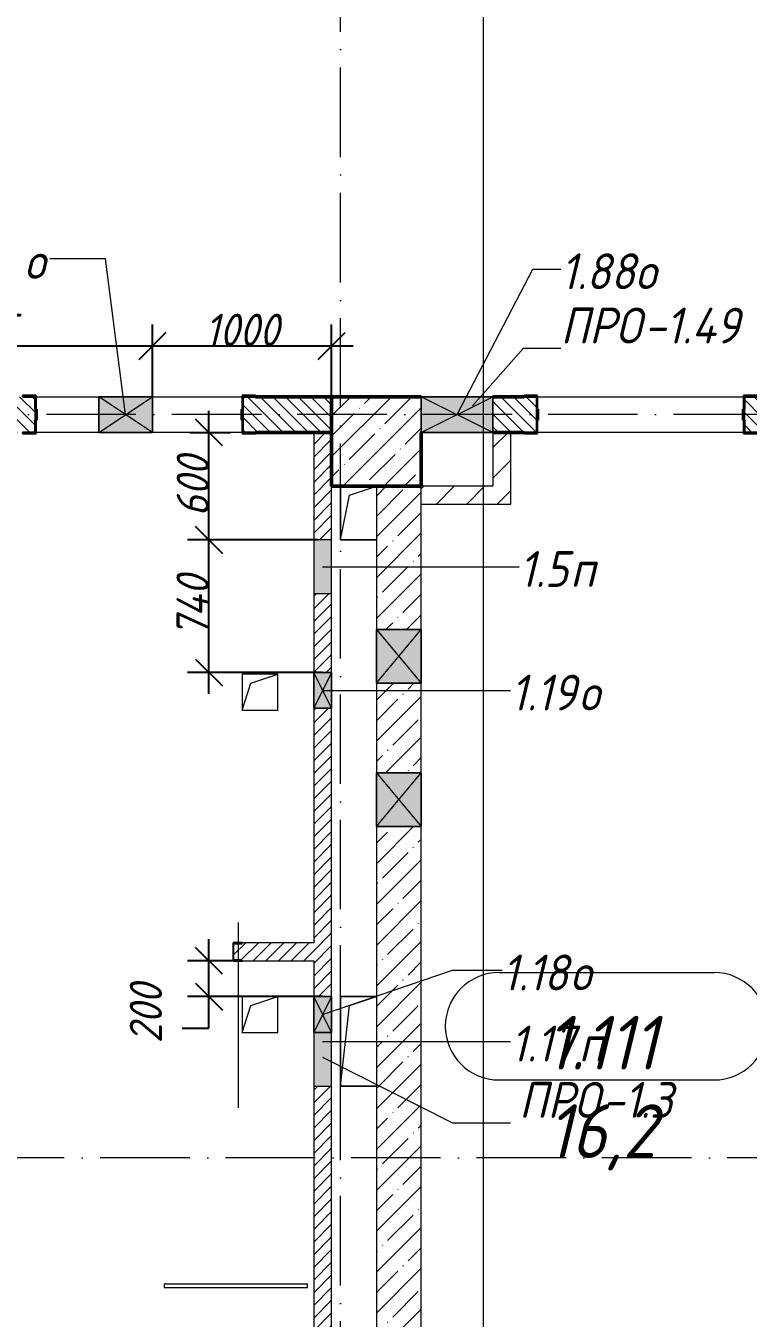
# Model space of a CAD drawing. Header units: millimetres. Extents: x -12989 to 629078, y -109036 to 555275.
# Drawn here: x 525707 to 529738, y 266827 to 274043 of the extents above; entities that cross this region are included whole.
import ezdxf

# ---------------------------------------------------------------- set-up
doc = ezdxf.new("R2010")
doc.units = ezdxf.units.MM
doc.linetypes.add('200_ШТРИХ_ш1п0_6_', pattern=[160, 100, -60])
doc.linetypes.add('50_200_ШТРИХ_1Т_ш5_п1_п1_', pattern=[700, 500, -100, 0, -100])
for name, color, linetype, lineweight in [('A-____-____-DIMS', 7, 'Continuous', 9), ('A-DETL-GENF-OTLN', 7, 'Continuous', 9), ('A-FLOR-____-OTLN', 7, 'Continuous', 9), ('A-GENM-____-IDEN', 7, 'Continuous', 9), ('A-GENM-____-MCUT', 7, 'Continuous', 25), ('A-GENM-____-OTLN', 7, 'Continuous', 9), ('A-GENM-____-OTLN-1', 7, 'Continuous', 25), ('A-GLAZ-____-IDEN', 7, 'Continuous', 9), ('A-GLAZ-____-OTLN', 7, 'Continuous', 9), ('A-WALL-____-MCUT-1', 7, 'Continuous', 9), ('A-WALL-____-MCUT-2', 7, 'Continuous', 50), ('A-WALL-____-PATT-1', 7, 'Continuous', 9), ('A-WALL-FNSH-MCUT-1', 7, 'Continuous', 9), ('I-WALL-____-OTLN', 7, 'Continuous', 9), ('S-COLS-____-MCUT', 7, 'Continuous', 50), ('S-COLS-____-OTLN', 7, 'Continuous', 9), ('S-GRID-____-OTLN-1', 7, '50_200_ШТРИХ_1Т_ш5_п1_п1_', 9)]:
    doc.layers.add(name, color=color, linetype=linetype, lineweight=lineweight)
for name, color, linetype, lineweight, true_color in [('A-AREA-IDEN-1', 7, 'Continuous', 9, 0xaaaaaa), ('A-DETL-GENF-OTLN-4', 9, '200_ШТРИХ_ш1п0_6_', 9, 0x808080), ('A-DETL-GENF-OTLN-5', 7, 'Continuous', 5, 0xc0c0c0), ('A-GLAZ-____-OTLN-1', 7, 'Continuous', 9, 0xc0c0c0), ('G-____-____-SYMB-1', 9, 'Continuous', 9, 0x808080)]:
    doc.layers.add(name, color=color, linetype=linetype, lineweight=lineweight, true_color=true_color)
doc.styles.add('ISOCPEUR_I', font='isocpeui.ttf', dxfattribs={"width": 0.9, "height": 2.5})
doc.styles.add('ISOCPEUR_I_10', font='isocpeui.ttf', dxfattribs={"width": 0.9, "height": 180})
doc.styles.add('ISOCPEUR_I_9', font='isocpeui.ttf', dxfattribs={"width": 0.9, "height": 250})
doc.dimstyles.new('ISO-1_8_0_9К_СРЕДНИЙ_Кладочные_3', dxfattribs={"dimscale": 304.8, "dimtxt": 179.276612, "dimasz": 0.492126, "dimexe": 0.393701, "dimexo": 0, "dimgap": 0, "dimtad": 1, "dimdec": 3, "dimrnd": 0.001, "dimdsep": 46, "dimtxsty": 'ISOCPEUR_I_10', "dimblk1": 'OBLIQUE', "dimblk2": 'OBLIQUE', "dimsah": 1, "dimcen": 0.09, "dimdle": 0.393701, "dimazin": 0, "dimtfac": 1, "dimtdec": 4, "dimtix": 1, "dimtmove": 0, "dimatfit": 3, "dimfxl": 1, "dimtvp": 1, "dimtolj": 1, "dimtzin": 0, "dimarcsym": 2})
doc.dimstyles.new('ISO-1_8_0_9К_СРЕДНИЙ_Кладочные_4', dxfattribs={"dimscale": 304.8, "dimtxt": 179.276612, "dimasz": 0.492126, "dimexe": 0.393701, "dimexo": 0, "dimgap": 0, "dimtad": 1, "dimdec": 3, "dimrnd": 0.001, "dimdsep": 46, "dimtxsty": 'ISOCPEUR_I_10', "dimblk1": 'OBLIQUE', "dimblk2": 'OBLIQUE', "dimsah": 1, "dimcen": 0.09, "dimdle": 0.393701, "dimazin": 0, "dimtfac": 1, "dimtdec": 4, "dimtix": 1, "dimtmove": 1, "dimatfit": 3, "dimfxl": 1, "dimtvp": 1, "dimtolj": 1, "dimtzin": 0, "dimarcsym": 2})
pattern_1 = [(45, (513013.31, 265891.49), (-35.35534, 35.35534), [])]
pattern_2 = [(135, (513013.31, 265891.49), (-35.35534, -35.35534), [])]
pattern_3 = [(45, (513013.31, 265891.49), (-84.8528, 84.8528), [])]

# ---------------------------------------------------------------- blocks, each defined once
blk = doc.blocks.new('BSC_Колонна _Прямоугольная - 500х500-V70-АР1_План отверстий 1 этажа в осях 1-64_А-ГГ')
at = {"layer": 'S-COLS-____-OTLN'}
h = blk.add_hatch(dxfattribs=at)
h.set_pattern_fill('FP_102', color=256, style=0, pattern_type=2)
h.set_pattern_definition([(45, (-14650, -5831.04), (-114.0493, 114.0493), []), (45, (-14535.95, -5831.04), (-114.0493, 114.0493), [201.612, -40.322, 3.353, -36.97])])
h.paths.add_polyline_path([(-250, -250), (250, -250), (250, 250), (-250, 250), (-250, 50)], flags=0)
at = {"layer": 'S-COLS-____-MCUT'}
for p, q in [((250, 250), (-250, 250)), ((-250, 250), (-250, -250)), ((250, -250), (250, 50)), ((-250, -250), (250, -250))]:
    blk.add_line(p, q, dxfattribs=at)
blk = doc.blocks.new('Фахверк_СКБ_Уголок - 200_4010_1-27904659-АР1_План отверстий 1 этажа в осях 1-64_А-ГГ')
at = {"layer": 'A-GENM-____-MCUT'}
for p, q in [((125, 156), (50, 156)), ((50, 156), (50, 150)), ((50, 150), (119, 150)), ((119, 150), (119, 81)), ((125, 81), (125, 156)), ((119, 81), (125, 81)), ((125, 19), (119, 19)), ((119, 19), (119, -50)), ((125, -56), (125, 19)), ((119, -50), (50, -50)), ((50, -50), (50, -56)), ((50, -56), (125, -56))]:
    blk.add_line(p, q, dxfattribs=at)
blk = doc.blocks.new('154_Стойка_СКБ_Уголок - СМ-2230_200-28216496-АР1_План отверстий 1 этажа в осях 1-64_А-ГГ')
at = {"layer": 'A-GENM-____-MCUT'}
for p, q in [((125, 156), (125, 81)), ((200, 156), (125, 156)), ((131, 81), (131, 150)), ((131, 150), (200, 150)), ((200, 150), (200, 156)), ((125, 81), (131, 81)), ((131, 19), (125, 19)), ((125, 19), (125, -56)), ((131, -50), (131, 19)), ((125, -56), (200, -56)), ((200, -50), (131, -50)), ((200, -56), (200, -50))]:
    blk.add_line(p, q, dxfattribs=at)
blk = doc.blocks.new('154_Фахверк_СКБ_Швеллер - Тип_100_4010-27789772-АР1_План отверстий 1 этажа в осях 1-64_А-ГГ')
at = {"layer": 'A-GENM-____-MCUT'}
for p, q in [((175, 50), (125, 50)), ((125, 50), (125, -50)), ((128, 47), (175, 47)), ((128, -47), (128, 47)), ((175, 47), (175, 50)), ((125, -50), (175, -50)), ((175, -47), (128, -47)), ((175, -50), (175, -47))]:
    blk.add_line(p, q, dxfattribs=at)
blk = doc.blocks.new('AR_Отверстие Ниша - Лючок-32401542-АР1_План отверстий 1 этажа в осях 1-64_А-ГГ')
at = {"layer": 'A-GLAZ-____-OTLN'}
blk.add_hatch(color=256, dxfattribs=at).paths.add_polyline_path([(150, -50), (150, 50), (-150, 50), (-150, -50)], flags=0)
for p, q in [((150, 50), (-150, 50)), ((-150, 50), (-150, -50)), ((150, -50), (150, 50)), ((-150, -50), (150, -50))]:
    blk.add_line(p, q, dxfattribs=at)
blk = doc.blocks.new('AR_Отверстие Ниша - Лючок-32401514-АР1_План отверстий 1 этажа в осях 1-64_А-ГГ')
at = {"layer": 'A-GLAZ-____-OTLN'}
blk.add_hatch(color=256, dxfattribs=at).paths.add_polyline_path([(250, 50), (-50, 50), (-50, -50), (250, -50)], flags=0)
for p, q in [((250, 50), (-50, 50)), ((250, -50), (250, 50)), ((-50, -50), (250, -50))]:
    blk.add_line(p, q, dxfattribs=at)
blk = doc.blocks.new('AR_Отверстие прямоугольное _в стене_ - AR_Отверстие прямоугольное _в стене__ВК-32401327-АР1_План отверстий 1 этажа в осях 1-64_А-ГГ')
at = {"layer": 'A-GLAZ-____-OTLN'}
blk.add_hatch(color=256, dxfattribs=at).paths.add_polyline_path([(-100, -50), (100, -50), (100, 50), (-100, 50)], flags=0)
at = {"layer": 'A-DETL-GENF-OTLN'}
for p, q in [((-100, -50), (-100, 50)), ((-100, 50), (100, 50)), ((100, 50), (-100, -50)), ((-100, 50), (100, -50)), ((100, 50), (-100, 50)), ((-100, 50), (-100, -50)), ((100, 50), (100, -50)), ((100, -50), (100, 50)), ((100, -50), (-100, -50)), ((-100, -50), (100, -50))]:
    blk.add_line(p, q, dxfattribs=at)
blk = doc.blocks.new('AR_Отверстие прямоугольное _в стене_ - AR_Отверстие прямоугольное _в стене__ВК-32401483-АР1_План отверстий 1 этажа в осях 1-64_А-ГГ')
at = {"layer": 'A-GLAZ-____-OTLN'}
blk.add_hatch(color=256, dxfattribs=at).paths.add_polyline_path([(100, 50), (-100, 50), (-100, -50), (100, -50)], flags=0)
at = {"layer": 'A-DETL-GENF-OTLN'}
for p, q in [((-100, -50), (-100, 50)), ((-100, 50), (100, 50)), ((100, 50), (-100, -50)), ((-100, 50), (100, -50)), ((100, 50), (-100, 50)), ((-100, 50), (-100, -50)), ((100, 50), (100, -50)), ((100, -50), (100, 50)), ((100, -50), (-100, -50)), ((-100, -50), (100, -50))]:
    blk.add_line(p, q, dxfattribs=at)
blk = doc.blocks.new('AR_Отверстие прямоугольное _в плите_ - AR_Отверстие прямоугольное _в плите_-30459597-АР1_План отверстий 1 этажа в осях 1-64_А-ГГ')
at = {"layer": 'A-GENM-____-OTLN'}
for p, q in [((100, 100), (-100, 100)), ((-100, 100), (-100, -100)), ((-50, 50), (100, 100)), ((100, -100), (100, 100)), ((-100, -100), (-50, 50)), ((-100, -100), (100, -100))]:
    blk.add_line(p, q, dxfattribs=at)
blk = doc.blocks.new('AR_Отверстие прямоугольное _в плите_ - AR_Отверстие прямоугольное _в плите_-V158-АР1_План отверстий 1 этажа в осях 1-64_А-ГГ')
at = {"layer": 'A-GENM-____-OTLN'}
for p, q in [((100, 250), (-100, 250)), ((-100, 250), (-100, -250)), ((-50, 200), (100, 250)), ((-100, -250), (-50, 200)), ((-100, -250), (100, -250))]:
    blk.add_line(p, q, dxfattribs=at)
blk = doc.blocks.new('AR_Отверстие прямоугольное _в стене__БезПР - AR_Отверстие прямоугольное _в стене__БезПР-30460031-АР1_План отверстий 1 этажа в осях 1-64_А-ГГ')
at = {"layer": 'A-GLAZ-____-OTLN-1'}
blk.add_hatch(color=256, dxfattribs=at).paths.add_polyline_path([(-150, -125), (150, -125), (150, 125), (-150, 125)], flags=0)
at = {"layer": 'A-DETL-GENF-OTLN'}
for p, q in [((-150, -125), (-150, 125)), ((-150, 125), (150, 125)), ((150, 125), (-150, -125)), ((-150, 125), (150, -125)), ((150, 125), (-150, 125)), ((-150, 125), (-150, -125)), ((150, 125), (150, -125)), ((150, -125), (150, 125)), ((150, -125), (-150, -125)), ((-150, -125), (150, -125))]:
    blk.add_line(p, q, dxfattribs=at)
at = {"layer": 'A-GLAZ-____-OTLN'}
blk.add_line((150, 125), (-150, 125), dxfattribs=at)
blk = doc.blocks.new('AR_Отверстие прямоугольное _в плите_ - AR_Отверстие прямоугольное _в плите_-30512088-АР1_План отверстий 1 этажа в осях 1-64_А-ГГ')
at = {"layer": 'A-GENM-____-OTLN'}
for p, q in [((-100, 150), (-100, -150)), ((-50, 100), (100, 150)), ((-100, -150), (-50, 100)), ((-100, -150), (100, -150))]:
    blk.add_line(p, q, dxfattribs=at)
blk = doc.blocks.new('AR_Отверстие прямоугольное _в стене_ - AR_Отверстие прямоугольное _в стене__ОВ-36769031-АР1_План отверстий 1 этажа в осях 1-64_А-ГГ')
at = {"layer": 'A-GLAZ-____-OTLN'}
blk.add_hatch(color=256, dxfattribs=at).paths.add_polyline_path([(200, 100), (-200, 100), (-200, -100), (200, -100)], flags=0)
at = {"layer": 'A-DETL-GENF-OTLN'}
for p, q in [((-200, -100), (-200, 100)), ((-200, 100), (200, 100)), ((200, 100), (-200, -100)), ((-200, 100), (200, -100)), ((200, 100), (-200, 100)), ((-200, 100), (-200, -100)), ((200, 100), (200, -100)), ((200, -100), (200, 100)), ((200, -100), (-200, -100)), ((-200, -100), (200, -100))]:
    blk.add_line(p, q, dxfattribs=at)
blk = doc.blocks.new('AR_Отверстие прямоугольное _в стене__БезПР - AR_Отверстие прямоугольное _в стене__БезПР-36427769-АР1_План отверстий 1 этажа в осях 1-64_А-ГГ')
at = {"layer": 'A-GLAZ-____-OTLN'}
blk.add_hatch(color=256, dxfattribs=at).paths.add_polyline_path([(-150, 100), (-150, -100), (150, -100), (150, 100)], flags=0)
at = {"layer": 'A-DETL-GENF-OTLN'}
for p, q in [((-150, -100), (-150, 100)), ((-150, 100), (150, 100)), ((150, 100), (-150, -100)), ((-150, 100), (150, -100)), ((150, 100), (-150, 100)), ((-150, 100), (-150, -100)), ((150, 100), (150, -100)), ((150, -100), (150, 100)), ((150, -100), (-150, -100)), ((-150, -100), (150, -100))]:
    blk.add_line(p, q, dxfattribs=at)
at = {"layer": 'A-GLAZ-____-OTLN'}
blk.add_line((150, 100), (-150, 100), dxfattribs=at)
blk = doc.blocks.new('DET_L_Имитация разреза_ISO2-5 - Влево-29860294-АР1_План отверстий 1 этажа в осях 1-64_А-ГГ')
at = {"layer": 'A-DETL-GENF-OTLN-5'}
blk.add_line((143.1, 0), (1176.9, 0), dxfattribs=at)
blk = doc.blocks.new('_Oblique')
at = {"color": 0, "linetype": 'ByBlock', "lineweight": -2}
blk.add_line((-0.5, -0.5), (0.5, 0.5), dxfattribs=at)
blk = doc.blocks.new('*D5820')
at = {"layer": 'A-____-____-DIMS', "color": 0, "lineweight": -2, "transparency": 16777216}
for p, q in [((526728.6, 270312.5), (526728.6, 271292.5)), ((527339.8, 271172.5), (526608.6, 271172.5)), ((527361.3, 270432.5), (526608.6, 270432.5))]:
    blk.add_line(p, q, dxfattribs=at)
at = {"layer": 'Defpoints', "color": 0, "transparency": 16777216}
for p in [(526728.6, 271172.5), (527339.8, 271172.5), (527361.3, 270432.5)]:
    blk.add_point(p, dxfattribs=at)
at = {"layer": 'A-____-____-DIMS', "color": 0, "lineweight": -2, "transparency": 16777216, "xscale": 150, "yscale": 150, "zscale": 150}
for p, rotation in [((526728.6, 271172.5), 90), ((526728.6, 270432.5), 270)]:
    blk.add_blockref('_Oblique', p, dxfattribs=dict(at, rotation=rotation))
at = {"layer": 'A-____-____-DIMS', "color": 0, "transparency": 16777216, "insert": (526637.4, 270802.5), "char_height": 180, "width": 426.127, "attachment_point": 5, "rotation": 90, "style": 'ISOCPEUR_I_10'}
blk.add_mtext('\\A1;740', dxfattribs=at)
blk = doc.blocks.new('*D5821')
at = {"layer": 'A-____-____-DIMS', "color": 0, "lineweight": -2, "transparency": 16777216}
for p, q in [((526728.6, 271052.5), (526728.6, 271892.5)), ((526622.5, 271772.5), (526848.6, 271772.5)), ((527339.8, 271172.5), (526608.6, 271172.5))]:
    blk.add_line(p, q, dxfattribs=at)
at = {"layer": 'Defpoints', "color": 0, "transparency": 16777216}
for p in [(526622.5, 271772.5), (526728.6, 271772.5), (527339.8, 271172.5)]:
    blk.add_point(p, dxfattribs=at)
at = {"layer": 'A-____-____-DIMS', "color": 0, "lineweight": -2, "transparency": 16777216, "xscale": 150, "yscale": 150, "zscale": 150}
for p, rotation in [((526728.6, 271772.5), 90), ((526728.6, 271172.5), 270)]:
    blk.add_blockref('_Oblique', p, dxfattribs=dict(at, rotation=rotation))
at = {"layer": 'A-____-____-DIMS', "color": 0, "transparency": 16777216, "insert": (526638.6, 271472.5), "char_height": 180, "width": 409.578, "attachment_point": 5, "rotation": 90, "style": 'ISOCPEUR_I_10'}
blk.add_mtext('\\A1;600', dxfattribs=at)
blk = doc.blocks.new('*D5822')
at = {"layer": 'A-____-____-DIMS', "color": 0, "lineweight": -2, "transparency": 16777216}
for p, q in [((526728.6, 268502.5), (526728.6, 268942.5)), ((526863.3, 268822.5), (526608.6, 268822.5)), ((527362, 268622.5), (526608.6, 268622.5)), ((526728.6, 268446), (526728.6, 268622.5)), ((526578.6, 268446), (526728.6, 268446))]:
    blk.add_line(p, q, dxfattribs=at)
at = {"layer": 'Defpoints', "color": 0, "transparency": 16777216}
for p in [(526728.6, 268822.5), (526863.3, 268822.5), (527362, 268622.5)]:
    blk.add_point(p, dxfattribs=at)
at = {"layer": 'A-____-____-DIMS', "color": 0, "lineweight": -2, "transparency": 16777216, "xscale": 150, "yscale": 150, "zscale": 150}
for p, rotation in [((526728.6, 268822.5), 90), ((526728.6, 268622.5), 270)]:
    blk.add_blockref('_Oblique', p, dxfattribs=dict(at, rotation=rotation))
at = {"layer": 'A-____-____-DIMS', "color": 0, "transparency": 16777216, "insert": (526286.5, 268361.3), "char_height": 180, "width": 409.578, "attachment_point": 1, "rotation": 90, "line_spacing_factor": 1.149209, "style": 'ISOCPEUR_I_10'}
blk.add_mtext('\\A1;200', dxfattribs=at)
blk = doc.blocks.new('*D5869')
at = {"layer": 'A-____-____-DIMS', "color": 0, "lineweight": -2, "transparency": 16777216}
for p, q in [((524498.3, 271978.5), (524498.3, 272375.7)), ((526413.3, 271972.5), (526413.3, 272375.7)), ((524378.3, 272255.7), (526533.3, 272255.7))]:
    blk.add_line(p, q, dxfattribs=at)
at = {"layer": 'Defpoints', "color": 0, "transparency": 16777216}
for p in [(526413.3, 272255.7), (524498.3, 271978.5), (526413.3, 271972.5)]:
    blk.add_point(p, dxfattribs=at)
at = {"layer": 'A-____-____-DIMS', "color": 0, "lineweight": -2, "transparency": 16777216, "xscale": 150, "yscale": 150, "zscale": 150, "rotation": 180}
blk.add_blockref('_Oblique', (524498.3, 272255.7), dxfattribs=at)
at = {"layer": 'A-____-____-DIMS', "color": 0, "lineweight": -2, "transparency": 16777216, "xscale": 150, "yscale": 150, "zscale": 150}
blk.add_blockref('_Oblique', (526413.3, 272255.7), dxfattribs=at)
at = {"layer": 'A-____-____-DIMS', "color": 0, "transparency": 16777216, "insert": (525455.8, 272345.7), "char_height": 180, "width": 463.361, "attachment_point": 5, "style": 'ISOCPEUR_I_10'}
blk.add_mtext('\\A1;1915', dxfattribs=at)
blk = doc.blocks.new('*D5870')
at = {"layer": 'A-____-____-DIMS', "color": 0, "lineweight": -2, "transparency": 16777216}
for p, q in [((526413.3, 271972.5), (526413.3, 272375.7)), ((527413.3, 271972.5), (527413.3, 272375.7)), ((526293.3, 272255.7), (527533.3, 272255.7))]:
    blk.add_line(p, q, dxfattribs=at)
at = {"layer": 'Defpoints', "color": 0, "transparency": 16777216}
for p in [(527413.3, 272255.7), (526413.3, 271972.5), (527413.3, 271972.5)]:
    blk.add_point(p, dxfattribs=at)
at = {"layer": 'A-____-____-DIMS', "color": 0, "lineweight": -2, "transparency": 16777216, "xscale": 150, "yscale": 150, "zscale": 150, "rotation": 180}
blk.add_blockref('_Oblique', (526413.3, 272255.7), dxfattribs=at)
at = {"layer": 'A-____-____-DIMS', "color": 0, "lineweight": -2, "transparency": 16777216, "xscale": 150, "yscale": 150, "zscale": 150}
blk.add_blockref('_Oblique', (527413.3, 272255.7), dxfattribs=at)
at = {"layer": 'A-____-____-DIMS', "color": 0, "transparency": 16777216, "insert": (526913.3, 272345.7), "char_height": 180, "width": 504.733, "attachment_point": 5, "style": 'ISOCPEUR_I_10'}
blk.add_mtext('\\A1;1000', dxfattribs=at)
blk = doc.blocks.new('AAR_СКБ_Марка_помещения_1_5 ммп - Номер _ Площадь-27962135-АИ_План этажа_Стены_1')
at = {"layer": 'A-AREA-IDEN-1'}
for p, q in [((-2.987, 3), (3.013, 3)), ((-2.987, 0), (3.013, 0))]:
    blk.add_line(p, q, dxfattribs=at)
for centre, start, end in [((-2.987, 1.5), 90, 270), ((3.013, 1.5), 270, 90)]:
    blk.add_arc(centre, 1.5, start, end, dxfattribs=at)

msp = doc.modelspace()

# ---------------------------------------------------------------- hatches: boundary and pattern name
at = {"layer": 'A-WALL-____-PATT-1'}
h = msp.add_hatch(dxfattribs=at)
h.set_pattern_fill('FP_6', color=256, style=0, pattern_type=2)
h.set_pattern_definition(pattern_2)
h.paths.add_polyline_path([(527413.3109, 271772.5335), (527413.3109, 271972.5335), (526919.3109, 271972.5335), (526919.3109, 271903.5335), (526913.3109, 271903.5335), (526913.3109, 271841.5335), (526919.3109, 271841.5335), (526919.3109, 271772.5335), (527138.0751, 271772.5335)], flags=0)
h.paths.add_polyline_path([(525019.3109, 271772.5335), (525757.3109, 271772.5335), (525757.3109, 271841.5335), (525763.3109, 271841.5335), (525763.3109, 271903.5335), (525757.3109, 271903.5335), (525757.3109, 271972.5335), (525019.3109, 271972.5335), (525019.3109, 271903.5335), (525013.3109, 271903.5335), (525013.3109, 271841.5335), (525019.3109, 271841.5335)], flags=0)
h.paths.add_polyline_path([(523913.3109, 271772.5335), (524007.3109, 271772.5335), (524007.3109, 271841.5335), (524013.3109, 271841.5335), (524013.3109, 271903.5335), (524007.3109, 271903.5335), (524007.3109, 271972.5335), (523913.3109, 271972.5335), (523913.3109, 271878.5335)], flags=0)
h = msp.add_hatch(dxfattribs=at)
h.set_pattern_fill('FP_6', color=256, style=0, pattern_type=2)
h.set_pattern_definition(pattern_2)
h.paths.add_polyline_path([(529813.3109, 271772.5335), (529813.3109, 271972.5335), (529719.3109, 271972.5335), (529719.3109, 271903.5335), (529713.3109, 271903.5335), (529713.3109, 271841.5335), (529719.3109, 271841.5335), (529719.3109, 271772.5335), (529788.3109, 271772.5335)], flags=0)
h.paths.add_polyline_path([(528488.3109, 271772.5335), (528557.3109, 271772.5335), (528557.3109, 271841.5335), (528563.3109, 271841.5335), (528563.3109, 271903.5335), (528557.3109, 271903.5335), (528557.3109, 271972.5335), (528313.3109, 271972.5335), (528313.3109, 271772.5335)], flags=0)
h = msp.add_hatch(dxfattribs=at)
h.set_pattern_fill('FP_5', color=256, style=0, pattern_type=2)
h.set_pattern_definition(pattern_1)
h.paths.add_polyline_path([(527313.3109, 264222.5335), (527413.3109, 264222.5335), (527413.3109, 266372.5335), (527410.3109, 266372.5335), (527410.3109, 266419.5335), (527316.3109, 266419.5335), (527316.3109, 266372.5335), (527313.3109, 266372.5335), (527313.3109, 264472.5335)], flags=0)
h.paths.add_polyline_path([(527410.3109, 266422.5335), (527413.3109, 266422.5335), (527413.3109, 268122.5335), (527313.3109, 268122.5335), (527313.3109, 266422.5335), (527365.4848, 266422.5335)], flags=0)
h.paths.add_polyline_path([(527317.6587, 268622.5335), (527413.3109, 268622.5335), (527413.3109, 270232.5335), (527313.3109, 270232.5335), (527313.3109, 268622.5335)], flags=0)
h.paths.add_polyline_path([(527367.8872, 270432.5335), (527413.3109, 270432.5335), (527413.3109, 270872.5335), (527313.3109, 270872.5335), (527313.3109, 270432.5335), (527366.2934, 270432.5335)], flags=0)
h.paths.add_polyline_path([(527413.3109, 271172.5335), (527413.3109, 271772.5335), (527313.3109, 271772.5335), (527313.3109, 271172.5335), (527392.9719, 271172.5335)], flags=0)
h = msp.add_hatch(dxfattribs=at)
h.set_pattern_fill('FP_4', color=256, style=0, pattern_type=2)
h.set_pattern_definition(pattern_3)
h.paths.add_polyline_path([(528413.3109, 271472.5335), (528413.3109, 271772.5335), (528313.3109, 271772.5335), (528313.3109, 271472.5335)], flags=0)
h = msp.add_hatch(dxfattribs=at)
h.set_pattern_fill('FP_27', color=256, style=0, pattern_type=2)
h.set_pattern_definition([(45, (513013.31, 265891.49), (-114.0493, 114.0493), []), (45, (513127.36, 265891.49), (-114.0493, 114.0493), [201.612, -40.322, 3.353, -36.97])])
h.paths.add_polyline_path([(527663.3109, 264472.5335), (527913.3109, 264472.5335), (527913.3109, 269572.5335), (527663.3109, 269572.5335), (527663.3109, 264905.9895)], flags=0)
h.paths.add_polyline_path([(527663.3109, 269872.5335), (527913.3109, 269872.5335), (527913.3109, 270372.5335), (527663.3109, 270372.5335), (527663.3109, 270065.9535)], flags=0)
h.paths.add_polyline_path([(527663.3109, 270672.5335), (527913.3109, 270672.5335), (527913.3109, 271472.5335), (527663.3109, 271472.5335)], flags=0)
h = msp.add_hatch(dxfattribs=at)
h.set_pattern_fill('FP_4', color=256, style=0, pattern_type=2)
h.set_pattern_definition(pattern_3)
h.paths.add_polyline_path([(527913.3109, 271372.5335), (528413.3109, 271372.5335), (528413.3109, 271472.5335), (527913.3109, 271472.5335)], flags=0)
h = msp.add_hatch(dxfattribs=at)
h.set_pattern_fill('FP_5', color=256, style=0, pattern_type=2)
h.set_pattern_definition(pattern_1)
h.paths.add_polyline_path([(527313.3109, 268822.5335), (527313.3109, 268922.5335), (526913.3109, 268922.5335), (526913.3109, 268919.5335), (526866.3109, 268919.5335), (526866.3109, 268825.5335), (526913.3109, 268825.5335), (526913.3109, 268822.5335), (527138.0751, 268822.5335)], flags=0)

# ---------------------------------------------------------------- linework, layer by layer
at = {"layer": 'A-FLOR-____-OTLN'}
for p, q in [((527463.3109, 271172.5335), (527463.3109, 271472.5335)), ((527663.3109, 271172.5335), (527463.3109, 271172.5335)), ((527463.3109, 268622.5335), (527663.3109, 268622.5335)), ((527463.3109, 268122.5335), (527463.3109, 268622.5335)), ((527663.3109, 268122.5335), (527463.3109, 268122.5335))]:
    msp.add_line(p, q, dxfattribs=at)
at = {"layer": 'A-GENM-____-IDEN'}
for p, q in [((528199.6103, 271920.748), (528484.9601, 272242.5032)), ((528484.9601, 272242.5032), (528691.8785, 272242.5032)), ((527363.3109, 268284.6697), (528087.4019, 267918.1618)), ((528087.4019, 267918.1618), (528412.4321, 267918.1618))]:
    msp.add_line(p, q, dxfattribs=at)
at = {"layer": 'A-GLAZ-____-IDEN'}
for p, q in [((526150.5328, 272742.3702), (525841.2069, 272742.3702)), ((526263.3109, 271872.5335), (526150.5328, 272742.3702)), ((528113.3109, 271872.5335), (528536.5718, 272685.1541)), ((528536.5718, 272685.1541), (528692.3285, 272685.1541)), ((527363.3109, 271022.5335), (528460.1321, 271022.6077)), ((527363.3109, 270332.5335), (528412.4321, 270332.6077)), ((527363.3109, 268522.5335), (528087.4019, 268769.6077)), ((528087.4019, 268769.6077), (528364.7321, 268769.6077)), ((527363.3109, 268372.5335), (528412.4321, 268372.6077))]:
    msp.add_line(p, q, dxfattribs=at)
at = {"layer": 'A-WALL-____-MCUT-1'}
for p, q in [((527663.3109, 271472.5335), (527663.3109, 270672.5335)), ((527913.3109, 270672.5335), (527913.3109, 271472.5335)), ((527663.3109, 270372.5335), (527663.3109, 269872.5335)), ((527913.3109, 269872.5335), (527913.3109, 270372.5335)), ((527663.3109, 269572.5335), (527663.3109, 264472.5335)), ((527913.3109, 264472.5335), (527913.3109, 269572.5335))]:
    msp.add_line(p, q, dxfattribs=at)
at = {"layer": 'A-WALL-____-MCUT-2'}
for p, q in [((527413.3109, 271972.5335), (526988.3109, 271972.5335)), ((528488.3109, 271972.5335), (528313.3109, 271972.5335)), ((525763.3109, 271841.5335), (525763.3109, 271903.5335)), ((526913.3109, 271903.5335), (526913.3109, 271841.5335)), ((528563.3109, 271841.5335), (528563.3109, 271903.5335)), ((529713.3109, 271903.5335), (529713.3109, 271841.5335)), ((526988.3109, 271772.5335), (527413.3109, 271772.5335)), ((528313.3109, 271772.5335), (528488.3109, 271772.5335))]:
    msp.add_line(p, q, dxfattribs=at)
at = {"layer": 'A-WALL-FNSH-MCUT-1'}
for p, q in [((527313.3109, 271772.5335), (527313.3109, 271172.5335)), ((527413.3109, 271772.5335), (527413.3109, 271772.5335)), ((528313.3109, 271772.5335), (528313.3109, 271472.5335)), ((528413.3109, 271372.5335), (528413.3109, 271772.5335)), ((527413.3109, 271172.5335), (527413.3109, 271472.5335)), ((528313.3109, 271472.5335), (527913.3109, 271472.5335)), ((527913.3109, 271372.5335), (528413.3109, 271372.5335)), ((527313.3109, 270872.5335), (527313.3109, 270432.5335)), ((527413.3109, 270432.5335), (527413.3109, 270872.5335)), ((527313.3109, 270232.5335), (527313.3109, 268922.5335)), ((527413.3109, 268622.5335), (527413.3109, 270232.5335)), ((527313.3109, 268922.5335), (526913.3109, 268922.5335)), ((526913.3109, 268822.5335), (527313.3109, 268822.5335)), ((527313.3109, 268822.5335), (527313.3109, 268622.5335)), ((527313.3109, 268122.5335), (527313.3109, 266422.5335)), ((527413.3109, 266422.5335), (527413.3109, 268122.5335)), ((527278.3109, 267017.5335), (526478.3109, 267017.5335)), ((526478.3109, 267017.5335), (526478.3109, 266997.5335)), ((527278.3109, 266997.5335), (527278.3109, 267017.5335)), ((526478.3109, 266997.5335), (527278.3109, 266997.5335))]:
    msp.add_line(p, q, dxfattribs=at)
at = {"layer": 'G-____-____-SYMB-1'}
msp.add_line((528259.5819, 315956.3984), (528259.5819, 261220.5123), dxfattribs=at)
at = {"layer": 'I-WALL-____-OTLN'}
for p, q in [((525763.3109, 271972.5335), (526113.3109, 271972.5335)), ((526413.3109, 271972.5335), (526913.3109, 271972.5335)), ((528563.3109, 271972.5335), (529713.3109, 271972.5335)), ((526113.3109, 271772.5335), (525763.3109, 271772.5335)), ((526913.3109, 271772.5335), (526413.3109, 271772.5335)), ((529713.3109, 271772.5335), (528563.3109, 271772.5335))]:
    msp.add_line(p, q, dxfattribs=at)
at = {"layer": 'S-GRID-____-OTLN-1'}
for p, q in [((527463.3109, 261408.8852), (527463.3109, 315772.4512)), ((603332.0982, 271872.5335), (508344.5407, 271872.5335)), ((616934.3705, 267722.5335), (508344.5407, 267722.5335))]:
    msp.add_line(p, q, dxfattribs=at)

# ---------------------------------------------------------------- block references
at = {"layer": 'A-AREA-IDEN-1', "xscale": 199.9999999999999, "yscale": 199.9999999999999, "zscale": 199.9999999999999}
msp.add_blockref('AAR_СКБ_Марка_помещения_1_5 ммп - Номер _ Площадь-27962135-АИ_План этажа_Стены_1', (528945.2524, 268156.8602), dxfattribs=at)
at = {"layer": 'A-DETL-GENF-OTLN-4', "rotation": 270.0000000000005}
msp.add_blockref('DET_L_Имитация разреза_ISO2-5 - Влево-29860294-АР1_План отверстий 1 этажа в осях 1-64_А-ГГ', (526892.2359, 269178.4064), dxfattribs=at)
at = {"layer": 'A-GENM-____-OTLN'}
for name, p in [('AR_Отверстие прямоугольное _в плите_ - AR_Отверстие прямоугольное _в плите_-30512088-АР1_План отверстий 1 этажа в осях 1-64_А-ГГ', (527563.3109, 271322.5335)), ('AR_Отверстие прямоугольное _в плите_ - AR_Отверстие прямоугольное _в плите_-30459597-АР1_План отверстий 1 этажа в осях 1-64_А-ГГ', (527013.3109, 270322.5335)), ('AR_Отверстие прямоугольное _в плите_ - AR_Отверстие прямоугольное _в плите_-30459597-АР1_План отверстий 1 этажа в осях 1-64_А-ГГ', (527013.3109, 268522.5335)), ('AR_Отверстие прямоугольное _в плите_ - AR_Отверстие прямоугольное _в плите_-V158-АР1_План отверстий 1 этажа в осях 1-64_А-ГГ', (527563.3109, 268372.5335))]:
    msp.add_blockref(name, p, dxfattribs=at)
at = {"layer": 'A-GENM-____-OTLN-1', "rotation": 180}
for name, p in [('154_Стойка_СКБ_Уголок - СМ-2230_200-28216496-АР1_План отверстий 1 этажа в осях 1-64_А-ГГ', (525888.3109, 271922.5335)), ('154_Стойка_СКБ_Уголок - СМ-2230_200-28216496-АР1_План отверстий 1 этажа в осях 1-64_А-ГГ', (528688.3109, 271922.5335)), ('Фахверк_СКБ_Уголок - 200_4010_1-27904659-АР1_План отверстий 1 этажа в осях 1-64_А-ГГ', (529838.3109, 271922.5335))]:
    msp.add_blockref(name, p, dxfattribs=at)
at = {"layer": 'A-GENM-____-OTLN-1'}
for name, p in [('154_Стойка_СКБ_Уголок - СМ-2230_200-28216496-АР1_План отверстий 1 этажа в осях 1-64_А-ГГ', (526788.3109, 271822.5335)), ('154_Фахверк_СКБ_Швеллер - Тип_100_4010-27789772-АР1_План отверстий 1 этажа в осях 1-64_А-ГГ', (526738.3109, 268872.5335))]:
    msp.add_blockref(name, p, dxfattribs=at)
at = {"layer": 'A-GLAZ-____-OTLN'}
for name, p, rotation in [('AR_Отверстие прямоугольное _в стене__БезПР - AR_Отверстие прямоугольное _в стене__БезПР-36427769-АР1_План отверстий 1 этажа в осях 1-64_А-ГГ', (526263.3109, 271872.5335), 180), ('AR_Отверстие прямоугольное _в стене_ - AR_Отверстие прямоугольное _в стене__ОВ-36769031-АР1_План отверстий 1 этажа в осях 1-64_А-ГГ', (528113.3109, 271872.5335), 180), ('AR_Отверстие Ниша - Лючок-32401542-АР1_План отверстий 1 этажа в осях 1-64_А-ГГ', (527363.3109, 271022.5335), 269.9999999999997), ('AR_Отверстие прямоугольное _в стене__БезПР - AR_Отверстие прямоугольное _в стене__БезПР-30460031-АР1_План отверстий 1 этажа в осях 1-64_А-ГГ', (527788.3109, 270522.5335), 89.99999999999991), ('AR_Отверстие прямоугольное _в стене_ - AR_Отверстие прямоугольное _в стене__ВК-32401327-АР1_План отверстий 1 этажа в осях 1-64_А-ГГ', (527363.3109, 270332.5335), 269.9999999999997), ('AR_Отверстие прямоугольное _в стене__БезПР - AR_Отверстие прямоугольное _в стене__БезПР-30460031-АР1_План отверстий 1 этажа в осях 1-64_А-ГГ', (527788.3109, 269722.5335), 89.99999999999991), ('AR_Отверстие прямоугольное _в стене_ - AR_Отверстие прямоугольное _в стене__ВК-32401483-АР1_План отверстий 1 этажа в осях 1-64_А-ГГ', (527363.3109, 268522.5335), 269.9999999999997), ('AR_Отверстие Ниша - Лючок-32401514-АР1_План отверстий 1 этажа в осях 1-64_А-ГГ', (527363.3109, 268372.5335), 269.9999999999997)]:
    msp.add_blockref(name, p, dxfattribs=dict(at, rotation=rotation))
at = {"layer": 'S-COLS-____-OTLN'}
msp.add_blockref('BSC_Колонна _Прямоугольная - 500х500-V70-АР1_План отверстий 1 этажа в осях 1-64_А-ГГ', (527663.3109, 271722.5335), dxfattribs=at)

# ---------------------------------------------------------------- texts
at = {"layer": 'A-AREA-IDEN-1', "char_height": 300, "attachment_point": 8, "line_spacing_factor": 1.139951, "style": 'ISOCPEUR_I'}
for s, insert, width in [('\\pxqc,t8.46667,16.93333,25.4,33.86667,42.33333,50.8,59.26667,67.73333,76.2,84.66667,93.13333,101.6,110.06667,118.53333,127,135.46667,143.93333,152.4,160.86667,169.33333,177.8,186.26667,194.73333,203.2,211.66667,220.13333,228.6,237.06667,245.53333,254,262.46667,270.93333;{1.111}', (528919.8234, 268215.1901), 742), ('\\pxqc,t8.46667,16.93333,25.4,33.86667,42.33333,50.8,59.26667,67.73333,76.2,84.66667,93.13333,101.6,110.06667,118.53333,127,135.46667,143.93333,152.4,160.86667,169.33333,177.8,186.26667,194.73333,203.2,211.66667,220.13333,228.6,237.06667,245.53333,254,262.46667,270.93333;{16,2}', (528919.8234, 267651.2421), 702)]:
    msp.add_mtext(s, dxfattribs=dict(at, insert=insert, width=width))
at = {"layer": 'A-GENM-____-IDEN', "char_height": 200, "attachment_point": 1, "style": 'ISOCPEUR_I_9'}
for s, insert, width in [('ПРО', (528691.8785, 272469.6193), 562.784625), ('-1.49', (529156.2223, 272469.6193), 692.658), ('ПРО', (528459.5754, 268145.2779), 562.784625), ('-1.3', (528923.9192, 268145.2779), 505.063125)]:
    msp.add_mtext(s, dxfattribs=dict(at, insert=insert, width=width))
at = {"layer": 'A-GLAZ-____-IDEN', "char_height": 200, "attachment_point": 1, "style": 'ISOCPEUR_I_9'}
for s, insert, width in [('\\fISOCPEUR|b0|i1|c204|p34|;\\W.9;о', (525698.4741, 272829.9848), 158.734125), ('1.88', (528692.3285, 272772.7687), 505.063125), ('\\fISOCPEUR|b0|i1|c204|p34|;\\W.9;о', (529109.0473, 272772.7687), 158.734125), ('1.5', (528460.1321, 271110.2223), 346.329), ('\\fISOCPEUR|b0|i1|c204|p34|;\\W.9;п', (528745.8821, 271110.2223), 158.734125), ('1.19', (528412.4321, 270420.2223), 461.772), ('\\fISOCPEUR|b0|i1|c204|p34|;\\W.9;о', (528793.4321, 270420.2223), 158.734125), ('1.18', (528364.7321, 268857.2223), 461.772), ('\\fISOCPEUR|b0|i1|c204|p34|;\\W.9;о', (528745.7321, 268857.2223), 158.734125), ('1.17', (528412.4321, 268460.2223), 461.772), ('\\fISOCPEUR|b0|i1|c204|p34|;\\W.9;п', (528793.4321, 268460.2223), 158.734125)]:
    msp.add_mtext(s, dxfattribs=dict(at, insert=insert, width=width))

# ---------------------------------------------------------------- dimensions: what is measured, and where the dimension line sits
at = {"layer": 'A-____-____-DIMS'}
for base, p1, p2, override, picture, middle in [((526413.3109, 272255.7075), (524498.3109, 271978.5335), (526413.3109, 271972.5335), {"dimpost": '<>', "dimfxl": 1915.0094}, '*D5869', (525455.8109, 272345.7075)), ((527413.3109, 272255.7075), (526413.3109, 271972.5335), (527413.3109, 271972.5335), {"dimpost": '<>', "dimfxl": 1000}, '*D5870', (526913.3109, 272345.7075))]:
    dim = msp.add_linear_dim(base=base, p1=p1, p2=p2, dimstyle='ISO-1_8_0_9К_СРЕДНИЙ_Кладочные_3', override=override, dxfattribs=at)
    dim.commit()
    dim.dimension.update_dxf_attribs({"geometry": picture, "text_midpoint": middle})
for base, p1, p2, override, picture, middle in [((526728.5639, 271772.5335), (527339.7989, 271172.5335), (526622.4978, 271772.5335), {"dimpost": '<>', "dimfxl": 935.158204}, '*D5821', (526638.5639, 271472.5335)), ((526728.5639, 271172.5335), (527361.2842, 270432.5335), (527339.7989, 271172.5335), {"dimpost": '<>', "dimfxl": 740.311837}, '*D5820', (526637.4048, 270802.5335))]:
    dim = msp.add_linear_dim(base=base, p1=p1, p2=p2, angle=90, dimstyle='ISO-1_8_0_9К_СРЕДНИЙ_Кладочные_3', override=override, dxfattribs=at)
    dim.commit()
    dim.dimension.update_dxf_attribs({"geometry": picture, "text_midpoint": middle})
dim = msp.add_linear_dim(base=(526728.5639, 268822.5335), p1=(527361.9608, 268622.5335), p2=(526863.3109, 268822.5335), angle=90, dimstyle='ISO-1_8_0_9К_СРЕДНИЙ_Кладочные_4', override={"dimpost": '<>', "dimfxl": 537.263225}, dxfattribs=at)
dim.commit()
dim.dimension.update_dxf_attribs({"geometry": '*D5822', "text_midpoint": (526613.4018, 268446.0391), "dimtype": 160, "text_rotation": 90})

doc.saveas('drawing.dxf')
